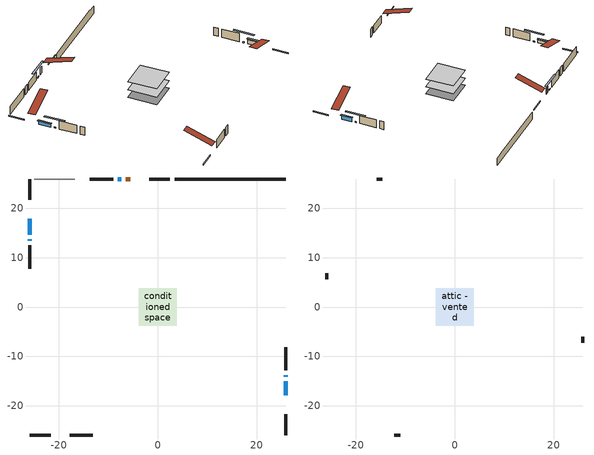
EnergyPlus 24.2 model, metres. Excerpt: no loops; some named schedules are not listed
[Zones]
conditioned space
 floor adiabatic (AdiabaticFloorConstruction): -3.84,-3.84 -3.84,3.84 3.84,3.84 3.84,-3.84 z0.92
 floor foundation (Slab1 construction): -3.84,-3.84 -3.84,3.84 3.84,3.84 3.84,-3.84 z-1.34
 wall outside (RimJoist1 construction): 2.46,25.92 -1.76,25.92 / -25.92,-25.92 -21.7,-25.92 / -25.92,25.92 -25.92,21.7 / 25.92,-25.92 25.92,-21.7 z0.92:1.22
 wall outside (AdiabaticWallConstruction 1): -5.59,25.92 -6.47,25.92 z0.92:2.95
 wall outside (AdiabaticWallConstruction): 25.92,-17.87 25.92,-15.05 z0.92:2.16; -25.92,17.87 -25.92,14.66 z0.92:1.86; 25.92,-14.12 25.92,-13.78 / -7.39,25.92 -8.08,25.92 / -25.92,13.73 -25.92,13.38 z0.92:1.22
 wall outside (Wall1 construction): -9,25.92 -13.72,25.92 / -17.87,-25.92 -13.15,-25.92 / -25.92,12.46 -25.92,7.74 / 25.92,-12.85 25.92,-8.13 z0.92:3.36
 wall foundation (FoundationWall1 construction): 3.39,25.92,-1.34 3.39,25.92,0.92 23.67,25.92,0.92 23.67,25.92,0.74 25.92,25.92,0.74 25.92,25.92,-1.34
 wall adiabatic (Wall3 construction): -16.76,25.92 -24.99,25.92 z0.92:3.36
 window (WindowConstruction): 25.92,-17.87 25.92,-15.05 z0.92:2.16
 window (WindowConstruction 1): -25.92,17.87 -25.92,14.66 z0.92:1.86
 window (WindowConstruction 2): 25.92,-14.12 25.92,-13.78 z0.92:1.22
 window (WindowConstruction 3): -7.4,25.92 -8.08,25.92 z0.92:1.22
 window (WindowConstruction 4): -25.92,13.73 -25.92,13.39 z0.92:1.22
 door (Door): -5.59,25.92 -6.47,25.92 z0.92:2.95
 ceiling adiabatic (AdiabaticFloorConstruction): 3.84,-3.84 3.84,3.84 -3.84,3.84 -3.84,-3.84 z0.92
attic - vented
 floor to conditioned space (Floor1 construction Reversed): -3.84,-3.84 -3.84,3.84 3.84,3.84 3.84,-3.84 z3.36
 wall outside (Wall2 construction): -14.65,25.92 -15.83,25.92 / -12.22,-25.92 -11.04,-25.92 / -25.92,6.81 -25.92,5.63 / 25.92,-7.2 25.92,-6.02 z0.92:3.36
 roof outside (Roof1 construction): -4.66,25.92,3.36 -4.66,18.43,5.85 -2.69,18.43,5.85 -2.69,25.92,3.36; -18.79,-25.92,3.36 -18.79,-18.43,5.85 -20.77,-18.43,5.85 -20.77,-25.92,3.36; -25.92,18.79,3.36 -18.43,18.79,5.85 -18.43,20.77,5.85 -25.92,20.77,3.36; 25.92,-18.79,3.36 18.43,-18.79,5.85 18.43,-20.77,5.85 25.92,-20.77,3.36
shading: 25.92,-14.85 25.92,-18.07 26.33,-18.07 26.33,-14.85 z2.36; -25.92,14.45 -25.92,18.07 -26.33,18.07 -26.33,14.45 z2.06; 25.92,-11.17 25.92,-16.73 26.33,-16.73 26.33,-11.17 z3.82; -10.68,25.92 -4.79,25.92 -4.79,26.33 -10.68,26.33 z3.82; -25.92,10.78 -25.92,16.34 -26.33,16.34 -26.33,10.78 z3.82
[Building]
Building 1: Terrain=Suburbs
[Site:Location]
Montreal Mirabel Intl AP_QC: Latitude {deg}=45.68; Longitude {deg}=-74.03; Time Zone {hr}=-5; Elevation {m}=82; Keep Site Location Information=Yes
[Site:GroundTemperature:Shallow]
0.642858, -1.75623, -1.94836, -0.80987, 3.76054, 8.30966, 12.2535, 14.7518, 14.9641, 12.9321, 9.08883, 4.67926
[Site:WaterMainsTemperature]
Calculation Method=Schedule; Temperature Schedule=mains temperature schedule
[Material] Roughness=Rough; Thermal Absorptance=0.9
Name | Thickness {m} | Conductivity {W/m-K} | Density {kg/m3} | Specific Heat {J/kg-K} | Solar Absorptance | Visible Absorptance
asphalt or fiberglass shingles | 0.00635 | 0.162714 | 1121.4 | 1465.45 | 0.4 | 0.4
ceiling loosefill ins | 0.169333 | 0.0480833 | 16.02 | 1046.75 | 0.7 | 0.7
ceiling stud and cavity | 0.1397 | 0.558701 | 65.682 | 1177.47 | 0.7 | 0.7
concrete 4.0 in. | 0.1016 | 1.803125 | 2242.8 | 837.4 | 0.7 | 0.7
concrete 8.0 in. | 0.2032 | 1.803125 | 2242.8 | 837.4 | 0.7 | 0.7
door material | 0.04445 | 0.053851 | 512.64 | 1214.23 | 0.7 | 0.7
exterior vertical ins | 0.0371966 | 0.029427 | 32.04 | 1214.23 | 0.7 | 0.7
floor covering | 0.0127 | 0.0433444 | 54.468 | 1339.84 | 0.6 | 0.6
floor rigid ins; wall rigid ins | 0.512978 | 0.029427 | 32.04 | 1214.23 | 0.7 | 0.7
floor stud and cavity | 0.1397 | 1.75129 | 37.0049 | 1207.88 | 0.7 | 0.7
furniture material conditioned space 1 | 0.1524 | 0.115458 | 640.8 | 1214.23 | 0.6 | 0.6
gypsum board | 0.0127 | 0.160291 | 801 | 837.4 | 0.6 | 0.6
gypsum board 1 | 0.0127 | 0.160291 | 801 | 837.4 | 0.7 | 0.7
osb sheathing 0.5 in. | 0.0127 | 0.115458 | 512.64 | 1214.23 | 0.7 | 0.7
osb sheathing 0.5 in. 1 | 0.0127 | 0.115458 | 512.64 | 1214.23 | 0.4 | 0.4
osb sheathing 0.75 in. | 0.01905 | 0.115458 | 512.64 | 1214.23 | 0.7 | 0.7
osb sheathing 2.0 in. | 0.0508 | 0.115458 | 512.64 | 1214.23 | 0.7 | 0.7
rim joist rigid ins | 0.051816 | 0.029427 | 32.04 | 1214.23 | 0.7 | 0.7
rim joist stud and cavity | 0.0508 | 0.0444133 | 125.044 | 1163.47 | 0.6 | 0.6
wall stud and cavity | 0.1397 | 0.0996715 | 139.0536 | 1170.24 | 0.7 | 0.7
wall stud and cavity 1 | 0.0889 | 6.1454 | 50.32683 | 1063.81 | 0.6 | 0.6
wall stud and cavity 2 | 0.1397 | 0.0892903 | 139.0536 | 1170.24 | 0.7 | 0.7
wall stud and cavity 3 | 0.0889 | 0.380278 | 52.3479 | 1209.89 | 0.7 | 0.7
wall stud and cavity 4 | 0.0889 | 0.391764 | 83.0341 | 1211.67 | 0.7 | 0.7
wood siding | 0.0254 | 0.102417 | 544.68 | 1172.36 | 0.4 | 0.4
wood siding 1 | 0.00254 | 0.102417 | 544.68 | 1172.36 | 0.4 | 0.4
wood siding 2; wood siding 3; wood siding 4 | 0.0254 | 0.102417 | 544.68 | 1172.36 | 0.7 | 0.7
[WindowMaterial:SimpleGlazingSystem]
Name | U-Factor {W/m2-K} | Solar Heat Gain Coefficient
WindowMaterial | 2.912814 | 0.67
WindowMaterial 1 | 2.94007 | 0.65
WindowMaterial 2 | 3.07009 | 0.43
[Construction]
AdiabaticFloorConstruction: floor stud and cavity, floor rigid ins, osb sheathing 0.75 in., floor covering
AdiabaticWallConstruction: wood siding 3, wall rigid ins, wall stud and cavity 3, gypsum board
AdiabaticWallConstruction 1: wood siding 4, wall rigid ins, wall stud and cavity 3, gypsum board
Door: door material
Floor1 construction Reversed: gypsum board, ceiling stud and cavity, ceiling loosefill ins
FoundationWall1 construction: concrete 8.0 in., gypsum board 1
furniture construction conditioned space 1: furniture material conditioned space 1
PartitionWallConstruction: gypsum board, wall stud and cavity 4, gypsum board
RimJoist1 construction: wood siding 2, rim joist rigid ins, osb sheathing 2.0 in., rim joist stud and cavity
Roof1 construction: asphalt or fiberglass shingles
Slab1 construction: concrete 4.0 in.
Wall1 construction: wood siding, osb sheathing 0.5 in., wall stud and cavity, gypsum board
Wall2 construction: wood siding 1, wall stud and cavity 1
Wall3 construction: osb sheathing 0.5 in. 1, wall stud and cavity 2, gypsum board
WindowConstruction: WindowMaterial
WindowConstruction 1: WindowMaterial 1
WindowConstruction 2; WindowConstruction 3; WindowConstruction 4: WindowMaterial 2
[Zone] Multiplier=1; Part of Total Floor Area=Yes
Name | Volume {m3}
attic - vented | 23.9458
conditioned space | 289.1
[Space]
Name | Zone | Volume {m3}
attic - vented 1 | attic - vented | 23.9458
conditioned space 1 | conditioned space | 289.1
[ZoneInfiltration:EffectiveLeakageArea]
infil attic - vented 1: Zone or Space=attic - vented 1; Schedule=Always On Discrete; Effective Air Leakage Area {cm2}=2727.69; Stack Coefficient=0.000343125; Wind Coefficient=1.25154e-05
[ZoneMixing]
whole house fan mix: Zone or Space=attic - vented; Schedule=Always On Continuous; Design Flow Rate Calculation Method=Flow/Zone; Design Flow Rate {m3/s}=0; Source Zone or Space=conditioned space
[SurfaceProperty:ExposedFoundationPerimeter]
Slab1: Exposed Perimeter Calculation Method=TotalExposedPerimeter; Total Exposed Perimeter {m}=22.525
[InternalMass] Zone or ZoneList=conditioned space; Space or SpaceList=conditioned space 1
Name | Construction | Surface Area {m2}
furniture mass conditioned space 1 | furniture construction conditioned space 1 | 47.2802
partition wall mass | PartitionWallConstruction | 118.201
[Lights]
interior lighting: Zone or ZoneList or Space or SpaceList=conditioned space 1; Schedule=interior lighting schedule; Design Level Calculation Method=LightingLevel; Lighting Level {W}=343.2; Return Air Fraction=0; Fraction Radiant=0.6; Fraction Visible=0.2; Fraction Replaceable=1
[People]
occupants: Zone or ZoneList or Space or SpaceList=conditioned space 1; Number of People Schedule=occupants schedule; Number of People Calculation Method=People; Number of People=3; Fraction Radiant=0.314171; Sensible Heat Fraction=0.56303; Activity Level Schedule=occupants activity schedule; Carbon Dioxide Generation Rate {m3/s-W}=0; Enable ASHRAE 55 Comfort Warnings=No; Mean Radiant Temperature Calculation Type=EnclosureAveraged
[ElectricEquipment] Zone or ZoneList or Space or SpaceList=conditioned space 1; Design Level Calculation Method=EquipmentLevel
Name | Schedule | Design Level {W} | Fraction Latent | Fraction Radiant | Fraction Lost
clothes dryer | clothes dryer schedule | 140.772 | 0.015 | 0.081 | 0.85
clothes washer | clothes washer schedule | 32.1985 | 0.03 | 0.162 | 0.7
cooking range | cooking range schedule | 208.969 | 0.08 | 0.432 | 0.2
dishwasher | dishwasher schedule | 66.8632 | 0.3 | 0.18 | 0.4
fridge | fridge schedule | 72.9452 | 0 | 0.6 | 0
mech vent bath fan 0 | mech vent bath fan 0 schedule | 50.2 | 0 | 0 | 1
mech vent house fan | mech vent house fan schedule | 0 | 0 | 0 | 1
mech vent house fan cfis | mech vent house fan cfis schedule | 0 | 0 | 0 | 0
mech vent range fan 0 | mech vent range fan 0 schedule | 57 | 0 | 0 | 1
misc plug loads | misc plug loads schedule | 494.7 | 0.045 | 0.513 | 0.1
whole house fan | Always On Discrete | 0 | 0 | 0 | 1
[OtherEquipment] Zone or ZoneList or Space or SpaceList=conditioned space 1; Design Level Calculation Method=EquipmentLevel
Name | Fuel Type | Schedule | Design Level {W} | Fraction Latent | Fraction Radiant | Fraction Lost
clothes dryer 1 | Electricity | clothes dryer schedule | 0 | 0.015 | 0.081 | 0.85
cooking range 1 | Electricity | cooking range schedule | 0 | 0.08 | 0.432 | 0.2
general water use latent | None | general water use schedule | 59.3978 | 1 | 0 | 0
general water use sensible | None | general water use schedule | -58.539 | 0 | 0.6 | 0
mech vent house fan latent load | None | Always On Discrete | 0 | 1 | 0 | 0
mech vent house fan sensible load | None | Always On Discrete | 0 | 0 | 0 | 0
water heater energy adjustment1 | Electricity | Always On Discrete | 0.01 | 0 | 0 | 1
[ZoneInfiltration:DesignFlowRate] Zone or ZoneList or Space or SpaceList=conditioned space 1; Schedule=Always On Discrete; Design Flow Rate Calculation Method=Flow/Zone; Design Flow Rate {m3/s}=0
infil flow; natural vent flow; whole house fan flow
[AvailabilityManager:Scheduled]
central ac airloop Availability Manager: Schedule=Always On Discrete
[Foundation:Kiva]
Foundation Kiva 1: Initial Indoor Air Temperature {C}=18; Wall Height Above Grade {m}=0.920008; Wall Depth Below Slab {m}=0.2032; Custom Block Material Name 1=exterior vertical ins; Custom Block Depth 1 {m}=2.26; Custom Block X Position 1 {m}=0.2159; Custom Block Z Position 1 {m}=0
[Foundation:Kiva:Settings]
Soil Conductivity {W/m-K}=0.849921; Soil Density {kg/m3}=1842.3; Soil Specific Heat {J/kg-K}=418.7; Ground Solar Absorptivity=0.9; Ground Thermal Absorptivity=0.9; Ground Surface Roughness {m}=0.03; Far-Field Width {m}=40; Deep-Ground Boundary Condition=ZeroFlux; Deep-Ground Depth {m}=40; Minimum Cell Dimension {m}=0.2; Maximum Cell Growth Coefficient=3; Simulation Timestep=Timestep
[Exterior:Lights]
exterior lighting: Schedule=exterior lighting schedule; Design Level {W}=75.6
[EnergyManagementSystem:GlobalVariable]
central_ac_airloop_Fan_RTF
infil_program_Qfan
infil_program_Qinf
natural_vent_program_Qnv
natural_vent_program_Qwhf
[EnergyManagementSystem:Sensor]
Name | Output:Variable or Output:Meter Index Key | Output:Variable or Output:Meter
airflow_gain | infil flow | Infiltration Sensible Heat Gain Energy
airflow_gain_1 | natural vent flow | Infiltration Sensible Heat Gain Energy
airflow_gain_2 | whole house fan flow | Infiltration Sensible Heat Gain Energy
airflow_loss | infil flow | Infiltration Sensible Heat Loss Energy
airflow_loss_1 | natural vent flow | Infiltration Sensible Heat Loss Energy
airflow_loss_2 | whole house fan flow | Infiltration Sensible Heat Loss Energy
clg_load_cond |  | Cooling:EnergyTransfer:Zone:CONDITIONED SPACE
clg_sp_s; clg_sp_s_1 | cooling setpoint | Schedule Value
clothes_dryer_exhaust_0_sch_s | clothes dryer exhaust 0 schedule | Schedule Value
cool_season | cooling season schedule | Schedule Value
htg_load_cond |  | Heating:EnergyTransfer:Zone:CONDITIONED SPACE
htg_sp_s; htg_sp_s_1 | heating setpoint | Schedule Value
ig_ee_conv | clothes dryer | Electric Equipment Convective Heating Energy
ig_ee_conv_2 | cooking range | Electric Equipment Convective Heating Energy
ig_ee_conv_4 | fridge | Electric Equipment Convective Heating Energy
ig_ee_conv_5 | misc plug loads | Electric Equipment Convective Heating Energy
ig_ee_conv_6 | whole house fan | Electric Equipment Convective Heating Energy
ig_ee_rad | clothes dryer | Electric Equipment Radiant Heating Energy
ig_ee_rad_2 | cooking range | Electric Equipment Radiant Heating Energy
ig_ee_rad_4 | fridge | Electric Equipment Radiant Heating Energy
ig_ee_rad_5 | misc plug loads | Electric Equipment Radiant Heating Energy
ig_ee_rad_6 | whole house fan | Electric Equipment Radiant Heating Energy
ig_lgt_conv | interior lighting | Lights Convective Heating Energy
ig_lgt_rad | interior lighting | Lights Radiant Heating Energy
ig_lgt_vis | interior lighting | Lights Visible Radiation Heating Energy
ig_oe_conv | clothes dryer 1 | Other Equipment Convective Heating Energy
ig_oe_conv_1 | cooking range 1 | Other Equipment Convective Heating Energy
ig_oe_conv_2 | general water use latent | Other Equipment Convective Heating Energy
ig_oe_conv_3 | general water use sensible | Other Equipment Convective Heating Energy
ig_oe_conv_4 | water heater energy adjustment1 | Other Equipment Convective Heating Energy
ig_oe_rad | clothes dryer 1 | Other Equipment Radiant Heating Energy
ig_oe_rad_1 | cooking range 1 | Other Equipment Radiant Heating Energy
ig_oe_rad_2 | general water use latent | Other Equipment Radiant Heating Energy
ig_oe_rad_3 | general water use sensible | Other Equipment Radiant Heating Energy
ig_oe_rad_4 | water heater energy adjustment1 | Other Equipment Radiant Heating Energy
ig_ppl_conv | occupants | People Convective Heating Energy
ig_ppl_rad | occupants | People Radiant Heating Energy
im_conv | furniture mass conditioned space 1 | Surface Inside Face Convection Heat Gain Energy
im_conv_1 | partition wall mass | Surface Inside Face Convection Heat Gain Energy
im_ig | furniture mass conditioned space 1 | Surface Inside Face Internal Gains Radiation Heat Gain Energy
im_ig_1 | partition wall mass | Surface Inside Face Internal Gains Radiation Heat Gain Energy
im_lgt | furniture mass conditioned space 1 | Surface Inside Face Lights Radiation Heat Gain Energy
im_lgt_1 | partition wall mass | Surface Inside Face Lights Radiation Heat Gain Energy
im_sol | furniture mass conditioned space 1 | Surface Inside Face Solar Radiation Heat Gain Energy
im_sol_1 | partition wall mass | Surface Inside Face Solar Radiation Heat Gain Energy
im_surf | furniture mass conditioned space 1 | Surface Inside Face Net Surface Thermal Radiation Heat Gain Energy
im_surf_1 | partition wall mass | Surface Inside Face Net Surface Thermal Radiation Heat Gain Energy
mech_vent_bath_fan_0_sch_s | mech vent bath fan 0 schedule | Schedule Value
mech_vent_range_fan_0_sch_s | mech vent range fan 0 schedule | Schedule Value
mv_conv | mech vent bath fan 0 | Electric Equipment Convective Heating Energy
mv_conv_1 | mech vent house fan | Electric Equipment Convective Heating Energy
mv_conv_2 | mech vent house fan cfis | Electric Equipment Convective Heating Energy
mv_conv_3 | mech vent range fan 0 | Electric Equipment Convective Heating Energy
mv_conv_4 | mech vent house fan latent load | Other Equipment Convective Heating Energy
mv_conv_5 | mech vent house fan sensible load | Other Equipment Convective Heating Energy
mv_rad | mech vent bath fan 0 | Electric Equipment Radiant Heating Energy
mv_rad_1 | mech vent house fan | Electric Equipment Radiant Heating Energy
mv_rad_2 | mech vent house fan cfis | Electric Equipment Radiant Heating Energy
mv_rad_3 | mech vent range fan 0 | Electric Equipment Radiant Heating Energy
mv_rad_4 | mech vent house fan latent load | Other Equipment Radiant Heating Energy
mv_rad_5 | mech vent house fan sensible load | Other Equipment Radiant Heating Energy
natural_vent_s | natural vent schedule | Schedule Value
out_pb_s |  | Site Outdoor Air Barometric Pressure
out_wt_s |  | Site Outdoor Air Humidity Ratio
site_vw_s |  | Site Wind Speed
ss_back_out | Window1 | Surface Window Shortwave from Zone Back Out Window Heat Transfer Rate
ss_back_out_1 | Window3 | Surface Window Shortwave from Zone Back Out Window Heat Transfer Rate
ss_back_out_2 | Window6 | Surface Window Shortwave from Zone Back Out Window Heat Transfer Rate
ss_back_out_3 | Window7 | Surface Window Shortwave from Zone Back Out Window Heat Transfer Rate
ss_back_out_4 | Window9 | Surface Window Shortwave from Zone Back Out Window Heat Transfer Rate
ss_conv | Door1 | Surface Inside Face Convection Heat Gain Energy
ss_conv_1 | Window1 | Surface Inside Face Convection Heat Gain Energy
ss_conv_2 | Window3 | Surface Inside Face Convection Heat Gain Energy
ss_conv_3 | Window6 | Surface Inside Face Convection Heat Gain Energy
ss_conv_4 | Window7 | Surface Inside Face Convection Heat Gain Energy
ss_conv_5 | Window9 | Surface Inside Face Convection Heat Gain Energy
ss_ig | Door1 | Surface Inside Face Internal Gains Radiation Heat Gain Energy
ss_ig_1 | Window1 | Surface Inside Face Internal Gains Radiation Heat Gain Energy
ss_ig_2 | Window3 | Surface Inside Face Internal Gains Radiation Heat Gain Energy
ss_ig_3 | Window6 | Surface Inside Face Internal Gains Radiation Heat Gain Energy
ss_ig_4 | Window7 | Surface Inside Face Internal Gains Radiation Heat Gain Energy
ss_ig_5 | Window9 | Surface Inside Face Internal Gains Radiation Heat Gain Energy
ss_lgt | Door1 | Surface Inside Face Lights Radiation Heat Gain Energy
ss_sol | Door1 | Surface Inside Face Solar Radiation Heat Gain Energy
ss_surf | Door1 | Surface Inside Face Net Surface Thermal Radiation Heat Gain Energy
ss_surf_1 | Window1 | Surface Inside Face Net Surface Thermal Radiation Heat Gain Energy
ss_surf_2 | Window3 | Surface Inside Face Net Surface Thermal Radiation Heat Gain Energy
ss_surf_3 | Window6 | Surface Inside Face Net Surface Thermal Radiation Heat Gain Energy
ss_surf_4 | Window7 | Surface Inside Face Net Surface Thermal Radiation Heat Gain Energy
ss_surf_5 | Window9 | Surface Inside Face Net Surface Thermal Radiation Heat Gain Energy
ss_trans_in | Window1 | Surface Window Transmitted Solar Radiation Rate
ss_trans_in_1 | Window3 | Surface Window Transmitted Solar Radiation Rate
ss_trans_in_2 | Window6 | Surface Window Transmitted Solar Radiation Rate
ss_trans_in_3 | Window7 | Surface Window Transmitted Solar Radiation Rate
ss_trans_in_4 | Window9 | Surface Window Transmitted Solar Radiation Rate
ss_trans_out | Window1 | Surface Inside Face Initial Transmitted Diffuse Transmitted Out Window Solar Radiation Rate
ss_trans_out_1 | Window3 | Surface Inside Face Initial Transmitted Diffuse Transmitted Out Window Solar Radiation Rate
ss_trans_out_2 | Window6 | Surface Inside Face Initial Transmitted Diffuse Transmitted Out Window Solar Radiation Rate
ss_trans_out_3 | Window7 | Surface Inside Face Initial Transmitted Diffuse Transmitted Out Window Solar Radiation Rate
ss_trans_out_4 | Window9 | Surface Inside Face Initial Transmitted Diffuse Transmitted Out Window Solar Radiation Rate
s_conv | Floor1 | Surface Inside Face Convection Heat Gain Energy
s_conv_1 | FoundationWall1 | Surface Inside Face Convection Heat Gain Energy
s_conv_10 | Wall1:180 | Surface Inside Face Convection Heat Gain Energy
s_conv_11 | Wall1:270 | Surface Inside Face Convection Heat Gain Energy
s_conv_12 | Wall1:90 | Surface Inside Face Convection Heat Gain Energy
s_conv_13 | Wall3 | Surface Inside Face Convection Heat Gain Energy
s_conv_2 | inferred conditioned ceiling | Surface Inside Face Convection Heat Gain Energy
s_conv_3 | inferred conditioned floor | Surface Inside Face Convection Heat Gain Energy
s_conv_4 | RimJoist1:0 | Surface Inside Face Convection Heat Gain Energy
s_conv_5 | RimJoist1:180 | Surface Inside Face Convection Heat Gain Energy
s_conv_6 | RimJoist1:270 | Surface Inside Face Convection Heat Gain Energy
s_conv_7 | RimJoist1:90 | Surface Inside Face Convection Heat Gain Energy
s_conv_8 | Slab1 | Surface Inside Face Convection Heat Gain Energy
s_conv_9 | Wall1:0 | Surface Inside Face Convection Heat Gain Energy
s_ig | Floor1 | Surface Inside Face Internal Gains Radiation Heat Gain Energy
s_ig_1 | FoundationWall1 | Surface Inside Face Internal Gains Radiation Heat Gain Energy
s_ig_10 | Wall1:180 | Surface Inside Face Internal Gains Radiation Heat Gain Energy
s_ig_11 | Wall1:270 | Surface Inside Face Internal Gains Radiation Heat Gain Energy
s_ig_12 | Wall1:90 | Surface Inside Face Internal Gains Radiation Heat Gain Energy
s_ig_13 | Wall3 | Surface Inside Face Internal Gains Radiation Heat Gain Energy
s_ig_2 | inferred conditioned ceiling | Surface Inside Face Internal Gains Radiation Heat Gain Energy
s_ig_3 | inferred conditioned floor | Surface Inside Face Internal Gains Radiation Heat Gain Energy
s_ig_4 | RimJoist1:0 | Surface Inside Face Internal Gains Radiation Heat Gain Energy
s_ig_5 | RimJoist1:180 | Surface Inside Face Internal Gains Radiation Heat Gain Energy
s_ig_6 | RimJoist1:270 | Surface Inside Face Internal Gains Radiation Heat Gain Energy
s_ig_7 | RimJoist1:90 | Surface Inside Face Internal Gains Radiation Heat Gain Energy
s_ig_8 | Slab1 | Surface Inside Face Internal Gains Radiation Heat Gain Energy
s_ig_9 | Wall1:0 | Surface Inside Face Internal Gains Radiation Heat Gain Energy
s_lgt | Floor1 | Surface Inside Face Lights Radiation Heat Gain Energy
s_lgt_1 | FoundationWall1 | Surface Inside Face Lights Radiation Heat Gain Energy
s_lgt_10 | Wall1:180 | Surface Inside Face Lights Radiation Heat Gain Energy
s_lgt_11 | Wall1:270 | Surface Inside Face Lights Radiation Heat Gain Energy
s_lgt_12 | Wall1:90 | Surface Inside Face Lights Radiation Heat Gain Energy
s_lgt_13 | Wall3 | Surface Inside Face Lights Radiation Heat Gain Energy
s_lgt_2 | inferred conditioned ceiling | Surface Inside Face Lights Radiation Heat Gain Energy
s_lgt_3 | inferred conditioned floor | Surface Inside Face Lights Radiation Heat Gain Energy
s_lgt_4 | RimJoist1:0 | Surface Inside Face Lights Radiation Heat Gain Energy
s_lgt_5 | RimJoist1:180 | Surface Inside Face Lights Radiation Heat Gain Energy
s_lgt_6 | RimJoist1:270 | Surface Inside Face Lights Radiation Heat Gain Energy
s_lgt_7 | RimJoist1:90 | Surface Inside Face Lights Radiation Heat Gain Energy
s_lgt_8 | Slab1 | Surface Inside Face Lights Radiation Heat Gain Energy
s_lgt_9 | Wall1:0 | Surface Inside Face Lights Radiation Heat Gain Energy
s_sol | Floor1 | Surface Inside Face Solar Radiation Heat Gain Energy
s_sol_1 | FoundationWall1 | Surface Inside Face Solar Radiation Heat Gain Energy
s_sol_10 | Wall1:180 | Surface Inside Face Solar Radiation Heat Gain Energy
s_sol_11 | Wall1:270 | Surface Inside Face Solar Radiation Heat Gain Energy
s_sol_12 | Wall1:90 | Surface Inside Face Solar Radiation Heat Gain Energy
s_sol_13 | Wall3 | Surface Inside Face Solar Radiation Heat Gain Energy
s_sol_2 | inferred conditioned ceiling | Surface Inside Face Solar Radiation Heat Gain Energy
s_sol_3 | inferred conditioned floor | Surface Inside Face Solar Radiation Heat Gain Energy
s_sol_4 | RimJoist1:0 | Surface Inside Face Solar Radiation Heat Gain Energy
s_sol_5 | RimJoist1:180 | Surface Inside Face Solar Radiation Heat Gain Energy
s_sol_6 | RimJoist1:270 | Surface Inside Face Solar Radiation Heat Gain Energy
s_sol_7 | RimJoist1:90 | Surface Inside Face Solar Radiation Heat Gain Energy
s_sol_8 | Slab1 | Surface Inside Face Solar Radiation Heat Gain Energy
s_sol_9 | Wall1:0 | Surface Inside Face Solar Radiation Heat Gain Energy
s_surf | Floor1 | Surface Inside Face Net Surface Thermal Radiation Heat Gain Energy
s_surf_1 | FoundationWall1 | Surface Inside Face Net Surface Thermal Radiation Heat Gain Energy
s_surf_10 | Wall1:180 | Surface Inside Face Net Surface Thermal Radiation Heat Gain Energy
s_surf_11 | Wall1:270 | Surface Inside Face Net Surface Thermal Radiation Heat Gain Energy
s_surf_12 | Wall1:90 | Surface Inside Face Net Surface Thermal Radiation Heat Gain Energy
s_surf_13 | Wall3 | Surface Inside Face Net Surface Thermal Radiation Heat Gain Energy
s_surf_2 | inferred conditioned ceiling | Surface Inside Face Net Surface Thermal Radiation Heat Gain Energy
s_surf_3 | inferred conditioned floor | Surface Inside Face Net Surface Thermal Radiation Heat Gain Energy
s_surf_4 | RimJoist1:0 | Surface Inside Face Net Surface Thermal Radiation Heat Gain Energy
s_surf_5 | RimJoist1:180 | Surface Inside Face Net Surface Thermal Radiation Heat Gain Energy
s_surf_6 | RimJoist1:270 | Surface Inside Face Net Surface Thermal Radiation Heat Gain Energy
s_surf_7 | RimJoist1:90 | Surface Inside Face Net Surface Thermal Radiation Heat Gain Energy
s_surf_8 | Slab1 | Surface Inside Face Net Surface Thermal Radiation Heat Gain Energy
s_surf_9 | Wall1:0 | Surface Inside Face Net Surface Thermal Radiation Heat Gain Energy
[EnergyManagementSystem:Actuator]
Name | Actuated Component Unique | Actuated Component Type | Actuated Component Control Type
fridge_schedule_act | fridge schedule | Schedule:Constant | Schedule Value
infil_flow_act | infil flow | Zone Infiltration | Air Exchange Flow Rate
mech_vent_house_fan_cfis_act | mech vent house fan cfis | ElectricEquipment | Electricity Rate
mech_vent_house_fan_latent_load_act | mech vent house fan latent load | OtherEquipment | Power Level
mech_vent_house_fan_sensible_load_act | mech vent house fan sensible load | OtherEquipment | Power Level
natural_vent_flow_act | natural vent flow | Zone Infiltration | Air Exchange Flow Rate
water_heater_ec_adj_act | water heater energy adjustment1 | OtherEquipment | Power Level
whole_house_fan_act | whole house fan | ElectricEquipment | Electricity Rate
whole_house_fan_flow_act | whole house fan flow | Zone Infiltration | Air Exchange Flow Rate
whole_house_fan_mix_act | whole house fan mix | ZoneMixing | Air Exchange Flow Rate
